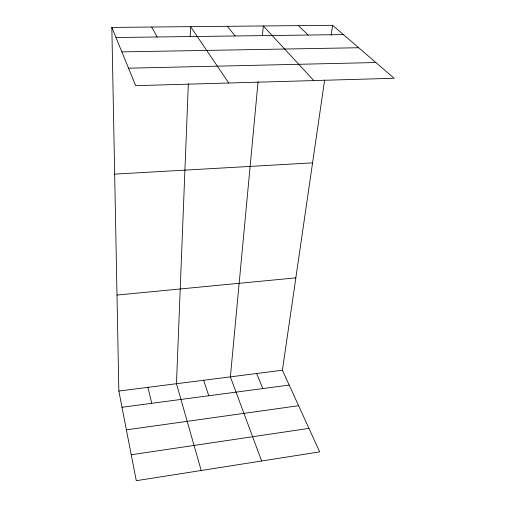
<?xml version="1.0" encoding="UTF-8"?>
<svg xmlns="http://www.w3.org/2000/svg" width="506" height="506" viewBox="0 0 506 506"><rect width="100%" height="100%" fill="white"/><g stroke="black" fill="none" stroke-linecap="round" stroke-linejoin="round"><path stroke-width="0.76" d="M188.346 83.635L176.467 383.719L201.198 470.498M190.199 36.805L190.604 26.66L228.737 83.016M258.073 81.744L230.375 376.856L261.634 460.998M262.424 35.401L263.31 25.964L313.809 80.581M111.839 27.413L135.697 85.672L394.161 78.278L332.6 25.3L111.839 27.413L118.847 391.049L136.285 480.7L319.691 451.877L282.405 370.234L324.643 79.942M331.12 35.458L332.6 25.3M131.237 454.761L308.957 428.373M126.392 429.853L298.61 405.717M121.997 407.26L289.185 385.085M118.847 391.049L282.405 370.234M116.994 295.055L295.846 277.857M114.666 174.134L312.581 162.85M128.537 68.19L375.863 62.535M121.864 51.89L358.672 47.735M115.975 37.507L343.384 34.585M298.363 25.629L308.198 35.04M227.403 26.306L235.157 35.977M151.73 27.033L157.145 36.982M256.618 373.517L262.861 388.576M203.665 380.253L208.757 395.755M147.929 387.349L151.756 403.314"/></g></svg>
